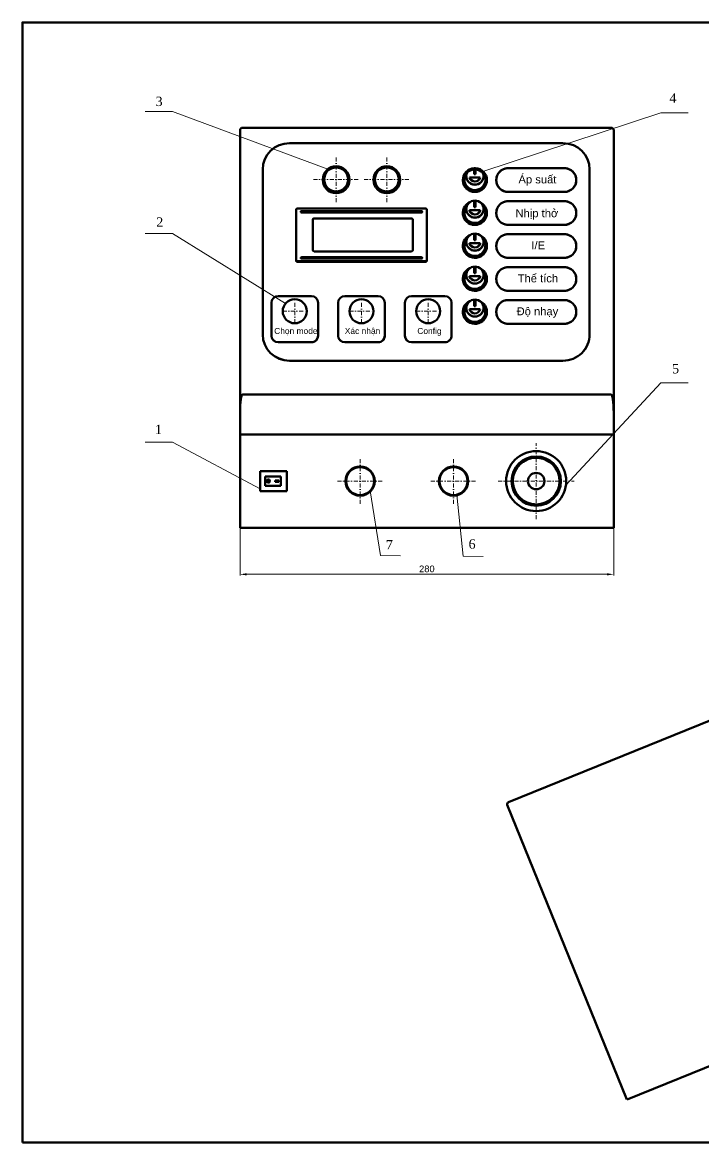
# Model space of a CAD drawing. Header units: inches. Extents: x -122986 to 27550, y -4965 to 6170.
# Drawn here: x 6539 to 7049, y 395 to 1235 of the extents above; entities that cross this region are included whole.
import ezdxf

# ---------------------------------------------------------------- set-up
doc = ezdxf.new("R2010")
doc.units = ezdxf.units.IN
doc.header["$LTSCALE"] = 2
doc.header["$MEASUREMENT"] = 0
doc.linetypes.add('DASHDOT', pattern=[1, 0.5, -0.25, 0, -0.25])
for name, color, linetype, lineweight in [('1 Kich Thước', 7, 'Continuous', 15), ('1 mãnh', 7, 'Continuous', 5), ('1 Đường Tâm', 50, 'DASHDOT', 9), ('1 Đậm', 7, 'Continuous', 50)]:
    doc.layers.add(name, color=color, linetype=linetype, lineweight=lineweight)
doc.styles.add('tinh', font='arial.ttf')
doc.styles.add('vn', font='VTIMEN.TTF', dxfattribs={"height": 4})
doc.dimstyles.new('Tịnh', dxfattribs={"dimtxt": 0.3, "dimasz": 1.5, "dimexe": 1, "dimexo": 0.0625, "dimgap": 0.4, "dimtad": 1, "dimtoh": 1, "dimzin": 0, "dimdsep": 46, "dimtxsty": 'tinh', "dimcen": 0.09, "dimclrd": 256, "dimclre": 256, "dimclrt": 4, "dimadec": 0, "dimazin": 0, "dimtfac": 1, "dimtofl": 0, "dimtmove": 0, "dimatfit": 3, "dimfxl": 1, "dimtfillclr": 4, "dimtolj": 1, "dimtzin": 0, "dimlwd": -1, "dimlwe": -1, "dimarcsym": 0})

# ---------------------------------------------------------------- blocks, each defined once
blk = doc.blocks.new('*D328')
at = {"layer": '1 Kich Thước', "ltscale": 15, "transparency": 16777216}
for p, q in [((6701.65, 856.37), (6701.65, 820.51)), ((6981.65, 856.37), (6981.65, 820.51)), ((6706.65, 821.51), (6976.65, 821.51))]:
    blk.add_line(p, q, dxfattribs=at)
for points in [[(6706.65, 822.34), (6706.65, 820.68), (6701.65, 821.51)], [(6976.65, 822.34), (6976.65, 820.68), (6981.65, 821.51)]]:
    blk.add_solid(points, dxfattribs=at)
at = {"layer": 'Defpoints', "color": 0, "ltscale": 15, "transparency": 16777216}
for p in [(6701.65, 856.43), (6981.65, 856.43), (6981.65, 821.51)]:
    blk.add_point(p, dxfattribs=at)
at = {"layer": '1 Kich Thước', "color": 4, "ltscale": 15, "transparency": 16777216, "insert": (6841.65, 825.56), "char_height": 5, "attachment_point": 5, "style": 'tinh'}
blk.add_mtext('\\A1;280', dxfattribs=at)

msp = doc.modelspace()

# ---------------------------------------------------------------- linework, layer by layer
at = {"layer": '1 mãnh', "lineweight": 13, "ltscale": 15}
for p, q in [((6651.011, 1168.663), (6630.502, 1168.663)), ((7037.511, 1167.663), (7017.002, 1167.663)), ((6651.011, 1077.163), (6630.502, 1077.163)), ((7037.511, 965.163), (7017.002, 965.163)), ((6651.011, 920.663), (6630.502, 920.663)), ((6822, 835.454), (6807.002, 835.663)), ((6883.934, 834.927), (6868.936, 835.136))]:
    msp.add_line(p, q, dxfattribs=at)
at = {"layer": '1 mãnh', "lineweight": 13}
for p, q in [((6651.011, 1168.663), (6767.417, 1125.327)), ((7017.002, 1167.663), (6882.807, 1123.285)), ((6651.011, 1077.163), (6735.768, 1024.576)), ((7017.002, 965.163), (6945.851, 888.266)), ((6651.011, 920.663), (6716.646, 885.686)), ((6807.002, 835.663), (6799.231, 884.168)), ((6868.936, 835.136), (6864.131, 881.227))]:
    msp.add_line(p, q, dxfattribs=at)
at = {"layer": '1 Đường Tâm', "lineweight": 9, "ltscale": 3}
for p, q in [((6773.646, 1100.591), (6773.646, 1134.591)), ((6811.646, 1100.591), (6811.646, 1134.591)), ((6756.646, 1117.591), (6790.646, 1117.591)), ((6794.646, 1117.591), (6828.646, 1117.591)), ((6742.646, 1009.771), (6742.646, 1027.771)), ((6792.646, 1009.771), (6792.646, 1027.771)), ((6842.646, 1009.771), (6842.646, 1027.771)), ((6733.646, 1018.771), (6751.646, 1018.771)), ((6783.646, 1018.771), (6801.646, 1018.771)), ((6833.646, 1018.771), (6851.646, 1018.771)), ((6923.575, 862.928), (6923.575, 919.928)), ((6791.646, 874.428), (6791.646, 908.428)), ((6861.646, 874.428), (6861.646, 908.428)), ((6774.646, 891.428), (6808.646, 891.428)), ((6844.646, 891.428), (6878.646, 891.428)), ((6895.075, 891.428), (6952.075, 891.428))]:
    msp.add_line(p, q, dxfattribs=at)
at = {"layer": '1 Đậm', "lineweight": 50}
for p, q in [((6701.646, 942.946), (6701.646, 1154.428)), ((6979.646, 1156.428), (6703.646, 1156.428)), ((6703.646, 1156.428), (6979.646, 1156.428)), ((6981.646, 1154.43), (6981.646, 942.946)), ((6981.646, 1154.428), (6981.646, 942.946)), ((6943.646, 1144.843), (6738.646, 1144.843)), ((6877.146, 1126.077), (6877.146, 1121.628)), ((6878.146, 1121.628), (6878.146, 1126.077)), ((6944.646, 1126.061), (6902.646, 1126.061)), ((6902.646, 1126.053), (6944.646, 1126.053)), ((6902.646, 1126.046), (6944.646, 1126.046)), ((6718.646, 1125.065), (6718.646, 1001.447)), ((6763.646, 1117.591), (6763.646, 1117.153)), ((6783.646, 1117.146), (6783.646, 1117.591)), ((6801.646, 1117.591), (6801.646, 1117.153)), ((6821.646, 1117.146), (6821.646, 1117.591)), ((6873.646, 1119.123), (6873.646, 1119.198)), ((6881.646, 1119.198), (6873.646, 1119.198)), ((6877.146, 1121.628), (6877.146, 1121.554)), ((6877.146, 1121.628), (6878.146, 1121.628)), ((6877.146, 1121.554), (6878.146, 1121.554)), ((6878.146, 1121.628), (6878.146, 1121.554)), ((6881.646, 1119.198), (6881.646, 1119.123)), ((6963.646, 1001.447), (6963.646, 1125.065)), ((6783.646, 1117.146), (6783.646, 1117.153)), ((6821.646, 1117.146), (6821.646, 1117.153)), ((6886.646, 1117.146), (6886.646, 1117.153)), ((6893.646, 1117.16), (6893.646, 1117.153)), ((6953.646, 1117.146), (6953.646, 1117.16)), ((6877.146, 1101.354), (6877.146, 1096.904)), ((6878.146, 1096.904), (6878.146, 1101.354)), ((6902.646, 1108.26), (6944.646, 1108.26)), ((6944.646, 1108.253), (6902.646, 1108.253)), ((6944.646, 1101.337), (6902.646, 1101.337)), ((6902.646, 1101.33), (6944.646, 1101.33)), ((6902.646, 1101.323), (6944.646, 1101.323)), ((6743.646, 1094.845), (6743.646, 1057.266)), ((6840.646, 1095.834), (6744.646, 1095.834)), ((6747.646, 1093.856), (6837.646, 1093.856)), ((6837.646, 1093.782), (6747.646, 1093.782)), ((6837.646, 1092.833), (6747.646, 1092.833)), ((6841.646, 1057.266), (6841.646, 1094.845)), ((6873.646, 1094.4), (6873.646, 1094.474)), ((6881.646, 1094.474), (6873.646, 1094.474)), ((6877.146, 1096.904), (6877.146, 1096.83)), ((6877.146, 1096.904), (6878.146, 1096.904)), ((6877.146, 1096.83), (6878.146, 1096.83)), ((6878.146, 1096.904), (6878.146, 1096.83)), ((6881.646, 1094.474), (6881.646, 1094.4)), ((6886.646, 1092.422), (6886.646, 1092.43)), ((6893.646, 1092.437), (6893.646, 1092.43)), ((6953.646, 1092.422), (6953.646, 1092.437)), ((6756.146, 1087.428), (6756.146, 1087.285)), ((6756.146, 1064.683), (6756.146, 1087.428)), ((6757.146, 1088.417), (6830.146, 1088.417)), ((6830.146, 1088.269), (6757.146, 1088.269)), ((6831.146, 1087.285), (6831.146, 1087.428)), ((6831.146, 1087.428), (6831.146, 1064.683)), ((6877.146, 1076.63), (6877.146, 1072.181)), ((6878.146, 1072.181), (6878.146, 1076.63)), ((6902.646, 1083.537), (6944.646, 1083.537)), ((6944.646, 1083.529), (6902.646, 1083.529)), ((6944.646, 1076.614), (6902.646, 1076.614)), ((6902.646, 1076.607), (6944.646, 1076.607)), ((6902.646, 1076.599), (6944.646, 1076.599)), ((6881.646, 1069.751), (6873.646, 1069.751)), ((6873.646, 1069.677), (6873.646, 1069.751)), ((6877.146, 1072.181), (6877.146, 1072.107)), ((6877.146, 1072.181), (6878.146, 1072.181)), ((6877.146, 1072.107), (6878.146, 1072.107)), ((6878.146, 1072.181), (6878.146, 1072.107)), ((6881.646, 1069.751), (6881.646, 1069.677)), ((6886.646, 1067.699), (6886.646, 1067.706)), ((6893.646, 1067.714), (6893.646, 1067.699)), ((6953.646, 1067.699), (6953.646, 1067.714)), ((6747.646, 1059.243), (6837.646, 1059.243)), ((6837.646, 1059.169), (6747.646, 1059.169)), ((6830.146, 1063.694), (6757.146, 1063.694)), ((6902.646, 1058.813), (6944.646, 1058.813)), ((6944.646, 1058.806), (6902.646, 1058.806)), ((6743.646, 1057.266), (6743.646, 1056.82)), ((6743.646, 1056.82), (6743.646, 1057.26)), ((6744.646, 1056.277), (6840.646, 1056.277)), ((6840.646, 1055.839), (6744.646, 1055.839)), ((6837.646, 1058.22), (6747.646, 1058.22)), ((6841.646, 1057.266), (6841.646, 1056.82)), ((6841.646, 1057.26), (6841.646, 1056.82)), ((6877.146, 1051.907), (6877.146, 1047.458)), ((6878.146, 1047.458), (6878.146, 1051.907)), ((6944.646, 1051.891), (6902.646, 1051.891)), ((6902.646, 1051.883), (6944.646, 1051.883)), ((6902.646, 1051.876), (6944.646, 1051.876)), ((6868.646, 1042.983), (6868.646, 1042.975)), ((6881.646, 1045.027), (6873.646, 1045.027)), ((6873.646, 1044.953), (6873.646, 1045.027)), ((6877.146, 1047.458), (6877.146, 1047.383)), ((6877.146, 1047.458), (6878.146, 1047.458)), ((6877.146, 1047.383), (6878.146, 1047.383)), ((6878.146, 1047.458), (6878.146, 1047.383)), ((6881.646, 1045.027), (6881.646, 1044.953)), ((6886.646, 1042.975), (6886.646, 1042.983)), ((6893.646, 1042.99), (6893.646, 1042.975)), ((6953.646, 1042.975), (6953.646, 1042.99)), ((6902.646, 1034.09), (6944.646, 1034.09)), ((6944.646, 1034.082), (6902.646, 1034.082)), ((6725.146, 1025.204), (6725.146, 1000.481)), ((6755.146, 1030.149), (6730.146, 1030.149)), ((6760.146, 1000.481), (6760.146, 1025.204)), ((6775.146, 1025.204), (6775.146, 1000.481)), ((6805.146, 1030.149), (6780.146, 1030.149)), ((6810.146, 1000.481), (6810.146, 1025.204)), ((6825.146, 1025.204), (6825.146, 1000.481)), ((6855.146, 1030.149), (6830.146, 1030.149)), ((6860.146, 1000.481), (6860.146, 1025.204)), ((6877.146, 1027.183), (6877.146, 1022.734)), ((6878.146, 1022.734), (6878.146, 1027.183)), ((6944.646, 1027.167), (6902.646, 1027.167)), ((6902.646, 1027.16), (6944.646, 1027.16)), ((6902.646, 1027.152), (6944.646, 1027.152)), ((6868.646, 1018.259), (6868.646, 1018.252)), ((6873.646, 1020.23), (6873.646, 1020.304)), ((6881.646, 1020.304), (6873.646, 1020.304)), ((6877.146, 1022.734), (6877.146, 1022.66)), ((6877.146, 1022.734), (6878.146, 1022.734)), ((6877.146, 1022.66), (6878.146, 1022.66)), ((6878.146, 1022.734), (6878.146, 1022.66)), ((6881.646, 1020.304), (6881.646, 1020.23)), ((6886.646, 1018.252), (6886.646, 1018.259)), ((6893.646, 1018.267), (6893.646, 1018.252)), ((6953.646, 1018.252), (6953.646, 1018.267)), ((6902.646, 1009.366), (6944.646, 1009.366)), ((6944.646, 1009.359), (6902.646, 1009.359)), ((6718.646, 1001.44), (6718.646, 1001.447)), ((6718.646, 1001.447), (6718.646, 1001.44)), ((6725.146, 1000.481), (6725.146, 1000.466)), ((6725.146, 1000.469), (6725.146, 1000.478)), ((6760.146, 1000.481), (6760.146, 1000.466)), ((6760.146, 1000.478), (6760.146, 1000.469)), ((6760.146, 1000.463), (6760.146, 1000.454)), ((6775.146, 1000.481), (6775.146, 1000.466)), ((6810.146, 1000.481), (6810.146, 1000.466)), ((6810.146, 1000.478), (6810.146, 1000.469)), ((6810.146, 1000.463), (6810.146, 1000.454)), ((6825.146, 1000.481), (6825.146, 1000.466)), ((6825.146, 1000.469), (6825.146, 1000.478)), ((6825.146, 1000.454), (6825.146, 1000.463)), ((6860.146, 1000.481), (6860.146, 1000.466)), ((6860.146, 1000.478), (6860.146, 1000.469)), ((6860.146, 1000.463), (6860.146, 1000.454)), ((6963.646, 1001.447), (6963.646, 1001.44)), ((6963.646, 1001.447), (6963.646, 1001.44)), ((6730.146, 995.536), (6755.146, 995.536)), ((6730.146, 995.521), (6755.146, 995.521)), ((6730.146, 995.521), (6755.146, 995.521)), ((6755.146, 995.514), (6730.146, 995.514)), ((6780.146, 995.536), (6805.146, 995.536)), ((6780.146, 995.521), (6805.146, 995.521)), ((6780.146, 995.521), (6805.146, 995.521)), ((6805.146, 995.514), (6780.146, 995.514)), ((6830.146, 995.536), (6855.146, 995.536)), ((6830.146, 995.521), (6855.146, 995.521)), ((6830.146, 995.521), (6855.146, 995.521)), ((6855.146, 995.514), (6830.146, 995.514)), ((6738.646, 981.669), (6943.646, 981.669)), ((6738.646, 981.661), (6943.646, 981.661)), ((6703.646, 956.428), (6979.646, 956.428)), ((6701.646, 928.428), (6701.646, 942.946)), ((6981.646, 928.428), (6981.646, 942.946)), ((6701.646, 926.428), (6701.646, 928.428)), ((6701.646, 926.428), (6701.646, 856.428)), ((6981.646, 926.428), (6701.646, 926.428)), ((6701.646, 856.428), (6701.646, 926.428)), ((6981.646, 926.428), (6701.646, 926.428)), ((6981.646, 926.428), (6981.646, 928.428)), ((6981.646, 926.428), (6981.646, 856.428)), ((6981.646, 926.428), (6981.646, 856.428)), ((6716.646, 898.928), (6716.646, 883.928)), ((6736.646, 898.928), (6716.646, 898.928)), ((6736.646, 883.928), (6736.646, 898.928)), ((6732.248, 894.928), (6720.429, 894.928)), ((6720.429, 894.928), (6720.429, 887.928)), ((6722.793, 892.678), (6722.776, 892.678)), ((6730.813, 891.928), (6727.977, 891.928)), ((6727.977, 891.928), (6727.977, 890.928)), ((6727.977, 890.928), (6730.813, 890.928)), ((6730.813, 891.928), (6730.829, 891.928)), ((6730.813, 890.928), (6730.813, 891.928)), ((6730.813, 890.928), (6730.829, 890.928)), ((6730.829, 890.928), (6730.829, 891.928)), ((6732.248, 894.928), (6732.248, 887.928)), ((6716.646, 883.928), (6736.646, 883.928)), ((6732.248, 887.928), (6720.429, 887.928)), ((6722.776, 890.178), (6722.793, 890.178)), ((6981.646, 856.428), (6701.646, 856.428)), ((6981.646, 856.428), (6701.646, 856.428)), ((6902.827, 650.696), (7064.898, 716.342)), ((6902.832, 650.698), (7064.903, 716.344)), ((6901.949, 648.614), (6991.449, 427.652)), ((6991.782, 427.786), (7160.744, 496.224))]:
    msp.add_line(p, q, dxfattribs=at)
msp.add_lwpolyline([(6538.593, 395.376), (6538.593, 1235.376), (7726.593, 1235.376), (7726.593, 395.376), (6538.593, 395.376)], close=True, dxfattribs=at)
for points in [[(6921.346, 908.786), (6921.346, 908.795), (6921.346, 908.804), (6921.346, 908.813), (6921.346, 908.822), (6921.346, 908.83), (6921.346, 908.839), (6921.346, 908.847), (6921.346, 908.855), (6921.346, 908.863), (6921.346, 908.871), (6921.346, 908.879), (6921.346, 908.886), (6921.346, 908.894), (6921.346, 908.901), (6921.346, 908.908), (6921.346, 908.915), (6921.346, 908.922), (6921.346, 908.929), (6921.346, 908.935), (6921.346, 908.941), (6921.346, 908.948), (6921.346, 908.954), (6921.346, 908.959), (6921.346, 908.965), (6921.346, 908.97), (6921.346, 908.975), (6921.346, 908.98), (6921.346, 908.985), (6921.346, 908.99), (6921.346, 908.994), (6921.346, 908.998), (6921.346, 909.002), (6921.346, 909.006), (6921.346, 909.01), (6921.346, 909.013), (6921.346, 909.016), (6921.346, 909.019), (6921.346, 909.022), (6921.346, 909.025), (6921.346, 909.027), (6921.346, 909.029), (6921.346, 909.031), (6921.346, 909.032), (6921.346, 909.034), (6921.346, 909.035), (6921.346, 909.036), (6921.346, 909.037), (6921.346, 909.038), (6921.346, 909.038), (6921.346, 909.038)], [(6931.316, 907.402), (6931.316, 907.401), (6931.316, 907.401), (6931.316, 907.401), (6931.315, 907.4), (6931.315, 907.399), (6931.315, 907.398), (6931.314, 907.396), (6931.314, 907.395), (6931.313, 907.393), (6931.313, 907.391), (6931.312, 907.389), (6931.311, 907.386), (6931.31, 907.384), (6931.309, 907.381), (6931.309, 907.378), (6931.308, 907.375), (6931.306, 907.371), (6931.305, 907.367), (6931.304, 907.364), (6931.303, 907.36), (6931.301, 907.355), (6931.3, 907.351), (6931.299, 907.346), (6931.297, 907.342), (6931.296, 907.337), (6931.294, 907.332), (6931.292, 907.326), (6931.291, 907.321), (6931.289, 907.315), (6931.287, 907.309), (6931.285, 907.303), (6931.283, 907.297), (6931.281, 907.291), (6931.279, 907.284), (6931.277, 907.277), (6931.275, 907.271), (6931.272, 907.264), (6931.27, 907.257), (6931.268, 907.249), (6931.266, 907.242), (6931.263, 907.234), (6931.261, 907.227), (6931.258, 907.219), (6931.256, 907.211), (6931.253, 907.203), (6931.251, 907.195), (6931.248, 907.186), (6931.245, 907.178), (6931.243, 907.169), (6931.24, 907.161)], [(6913.612, 906.119), (6913.612, 906.119), (6913.613, 906.119), (6913.613, 906.118), (6913.614, 906.118), (6913.614, 906.117), (6913.615, 906.116), (6913.616, 906.115), (6913.617, 906.114), (6913.618, 906.112), (6913.62, 906.111), (6913.621, 906.109), (6913.623, 906.107), (6913.625, 906.105), (6913.627, 906.103), (6913.629, 906.101), (6913.631, 906.098), (6913.634, 906.096), (6913.637, 906.093), (6913.639, 906.09), (6913.642, 906.087), (6913.645, 906.083), (6913.648, 906.08), (6913.651, 906.076), (6913.655, 906.073), (6913.658, 906.069), (6913.662, 906.065), (6913.666, 906.061), (6913.67, 906.057), (6913.674, 906.052), (6913.678, 906.048), (6913.682, 906.043), (6913.686, 906.038), (6913.691, 906.033), (6913.696, 906.028), (6913.7, 906.023), (6913.705, 906.018), (6913.71, 906.012), (6913.715, 906.007), (6913.72, 906.001), (6913.725, 905.996), (6913.731, 905.99), (6913.736, 905.984), (6913.742, 905.978), (6913.747, 905.972), (6913.753, 905.965), (6913.759, 905.959), (6913.765, 905.953), (6913.771, 905.946), (6913.777, 905.939), (6913.783, 905.933)], [(6937.492, 902.038), (6937.5, 902.042), (6937.508, 902.047), (6937.516, 902.051), (6937.523, 902.055), (6937.531, 902.06), (6937.538, 902.064), (6937.545, 902.068), (6937.552, 902.072), (6937.559, 902.076), (6937.566, 902.08), (6937.573, 902.084), (6937.579, 902.088), (6937.586, 902.091), (6937.592, 902.095), (6937.598, 902.099), (6937.604, 902.102), (6937.61, 902.106), (6937.616, 902.109), (6937.622, 902.112), (6937.627, 902.115), (6937.632, 902.118), (6937.638, 902.121), (6937.642, 902.124), (6937.647, 902.127), (6937.652, 902.13), (6937.656, 902.132), (6937.661, 902.135), (6937.665, 902.137), (6937.669, 902.139), (6937.673, 902.142), (6937.676, 902.144), (6937.68, 902.146), (6937.683, 902.148), (6937.686, 902.149), (6937.689, 902.151), (6937.692, 902.153), (6937.695, 902.154), (6937.697, 902.156), (6937.699, 902.157), (6937.701, 902.158), (6937.703, 902.159), (6937.704, 902.16), (6937.706, 902.161), (6937.707, 902.162), (6937.708, 902.162), (6937.709, 902.163), (6937.71, 902.163), (6937.71, 902.163), (6937.711, 902.163), (6937.711, 902.164)], [(6907.428, 898.177), (6907.421, 898.182), (6907.413, 898.186), (6907.405, 898.19), (6907.398, 898.195), (6907.39, 898.199), (6907.383, 898.203), (6907.376, 898.207), (6907.369, 898.211), (6907.362, 898.215), (6907.355, 898.219), (6907.348, 898.223), (6907.342, 898.227), (6907.335, 898.231), (6907.329, 898.234), (6907.323, 898.238), (6907.316, 898.242), (6907.311, 898.245), (6907.305, 898.248), (6907.299, 898.252), (6907.294, 898.255), (6907.288, 898.258), (6907.283, 898.261), (6907.278, 898.264), (6907.274, 898.266), (6907.269, 898.269), (6907.264, 898.272), (6907.26, 898.274), (6907.256, 898.277), (6907.252, 898.279), (6907.248, 898.281), (6907.244, 898.283), (6907.241, 898.285), (6907.238, 898.287), (6907.235, 898.289), (6907.232, 898.291), (6907.229, 898.292), (6907.226, 898.294), (6907.224, 898.295), (6907.222, 898.296), (6907.22, 898.297), (6907.218, 898.298), (6907.216, 898.299), (6907.215, 898.3), (6907.214, 898.301), (6907.213, 898.302), (6907.212, 898.302), (6907.211, 898.302), (6907.211, 898.303), (6907.21, 898.303), (6907.21, 898.303)], [(6941.278, 892.711), (6941.278, 892.711), (6941.278, 892.711), (6941.277, 892.711), (6941.277, 892.711), (6941.276, 892.71), (6941.275, 892.71), (6941.273, 892.71), (6941.272, 892.709), (6941.27, 892.709), (6941.268, 892.709), (6941.265, 892.708), (6941.263, 892.708), (6941.26, 892.707), (6941.257, 892.706), (6941.254, 892.706), (6941.251, 892.705), (6941.247, 892.704), (6941.244, 892.703), (6941.24, 892.702), (6941.236, 892.701), (6941.231, 892.701), (6941.227, 892.7), (6941.222, 892.699), (6941.217, 892.697), (6941.212, 892.696), (6941.207, 892.695), (6941.201, 892.694), (6941.196, 892.693), (6941.19, 892.691), (6941.184, 892.69), (6941.178, 892.689), (6941.171, 892.687), (6941.165, 892.686), (6941.158, 892.684), (6941.151, 892.683), (6941.144, 892.681), (6941.137, 892.68), (6941.13, 892.678), (6941.123, 892.676), (6941.115, 892.675), (6941.107, 892.673), (6941.099, 892.671), (6941.092, 892.67), (6941.083, 892.668), (6941.075, 892.666), (6941.067, 892.664), (6941.058, 892.662), (6941.049, 892.66), (6941.041, 892.658), (6941.032, 892.656)], [(6905.871, 890.146), (6905.871, 890.146), (6905.872, 890.146), (6905.872, 890.146), (6905.873, 890.146), (6905.874, 890.147), (6905.875, 890.147), (6905.877, 890.147), (6905.878, 890.148), (6905.88, 890.148), (6905.882, 890.148), (6905.884, 890.149), (6905.887, 890.149), (6905.889, 890.15), (6905.892, 890.151), (6905.896, 890.151), (6905.899, 890.152), (6905.902, 890.153), (6905.906, 890.154), (6905.91, 890.155), (6905.914, 890.156), (6905.918, 890.156), (6905.923, 890.157), (6905.928, 890.158), (6905.933, 890.16), (6905.938, 890.161), (6905.943, 890.162), (6905.948, 890.163), (6905.954, 890.164), (6905.96, 890.166), (6905.966, 890.167), (6905.972, 890.168), (6905.978, 890.17), (6905.985, 890.171), (6905.992, 890.173), (6905.998, 890.174), (6906.005, 890.176), (6906.012, 890.177), (6906.02, 890.179), (6906.027, 890.18), (6906.035, 890.182), (6906.042, 890.184), (6906.05, 890.186), (6906.058, 890.187), (6906.066, 890.189), (6906.075, 890.191), (6906.083, 890.193), (6906.092, 890.195), (6906.1, 890.197), (6906.109, 890.199), (6906.118, 890.201)], [(6939.721, 884.68), (6939.729, 884.675), (6939.737, 884.671), (6939.745, 884.667), (6939.752, 884.662), (6939.76, 884.658), (6939.767, 884.654), (6939.774, 884.65), (6939.781, 884.646), (6939.788, 884.642), (6939.795, 884.638), (6939.802, 884.634), (6939.808, 884.63), (6939.815, 884.626), (6939.821, 884.623), (6939.827, 884.619), (6939.833, 884.615), (6939.839, 884.612), (6939.845, 884.609), (6939.851, 884.605), (6939.856, 884.602), (6939.861, 884.599), (6939.866, 884.596), (6939.871, 884.593), (6939.876, 884.591), (6939.881, 884.588), (6939.885, 884.585), (6939.89, 884.583), (6939.894, 884.58), (6939.898, 884.578), (6939.902, 884.576), (6939.905, 884.574), (6939.909, 884.572), (6939.912, 884.57), (6939.915, 884.568), (6939.918, 884.566), (6939.921, 884.565), (6939.923, 884.563), (6939.926, 884.562), (6939.928, 884.561), (6939.93, 884.56), (6939.932, 884.559), (6939.933, 884.558), (6939.935, 884.557), (6939.936, 884.556), (6939.937, 884.555), (6939.938, 884.555), (6939.939, 884.555), (6939.939, 884.554), (6939.939, 884.554), (6939.94, 884.554)], [(6909.657, 880.819), (6909.649, 880.815), (6909.642, 880.81), (6909.634, 880.806), (6909.626, 880.802), (6909.619, 880.797), (6909.612, 880.793), (6909.605, 880.789), (6909.598, 880.785), (6909.591, 880.781), (6909.584, 880.777), (6909.577, 880.773), (6909.57, 880.769), (6909.564, 880.766), (6909.558, 880.762), (6909.551, 880.758), (6909.545, 880.755), (6909.539, 880.751), (6909.534, 880.748), (6909.528, 880.745), (6909.523, 880.742), (6909.517, 880.739), (6909.512, 880.736), (6909.507, 880.733), (6909.502, 880.73), (6909.498, 880.727), (6909.493, 880.725), (6909.489, 880.722), (6909.485, 880.72), (6909.481, 880.718), (6909.477, 880.715), (6909.473, 880.713), (6909.47, 880.711), (6909.467, 880.709), (6909.463, 880.708), (6909.461, 880.706), (6909.458, 880.704), (6909.455, 880.703), (6909.453, 880.701), (6909.451, 880.7), (6909.449, 880.699), (6909.447, 880.698), (6909.445, 880.697), (6909.444, 880.696), (6909.443, 880.695), (6909.441, 880.695), (6909.441, 880.694), (6909.44, 880.694), (6909.439, 880.694), (6909.439, 880.694), (6909.439, 880.693)], [(6915.834, 875.455), (6915.834, 875.456), (6915.834, 875.456), (6915.834, 875.456), (6915.834, 875.457), (6915.835, 875.458), (6915.835, 875.459), (6915.835, 875.461), (6915.836, 875.462), (6915.836, 875.464), (6915.837, 875.466), (6915.838, 875.468), (6915.839, 875.471), (6915.839, 875.473), (6915.84, 875.476), (6915.841, 875.479), (6915.842, 875.482), (6915.843, 875.486), (6915.844, 875.49), (6915.846, 875.493), (6915.847, 875.497), (6915.848, 875.502), (6915.85, 875.506), (6915.851, 875.511), (6915.853, 875.515), (6915.854, 875.52), (6915.856, 875.525), (6915.857, 875.531), (6915.859, 875.536), (6915.861, 875.542), (6915.863, 875.548), (6915.865, 875.554), (6915.867, 875.56), (6915.869, 875.566), (6915.871, 875.573), (6915.873, 875.58), (6915.875, 875.586), (6915.877, 875.593), (6915.88, 875.6), (6915.882, 875.608), (6915.884, 875.615), (6915.887, 875.623), (6915.889, 875.63), (6915.891, 875.638), (6915.894, 875.646), (6915.896, 875.654), (6915.899, 875.662), (6915.902, 875.671), (6915.904, 875.679), (6915.907, 875.688), (6915.91, 875.696)], [(6925.804, 874.071), (6925.804, 874.062), (6925.804, 874.053), (6925.804, 874.044), (6925.804, 874.035), (6925.804, 874.027), (6925.804, 874.018), (6925.804, 874.01), (6925.804, 874.002), (6925.804, 873.994), (6925.804, 873.986), (6925.804, 873.978), (6925.804, 873.971), (6925.804, 873.963), (6925.804, 873.956), (6925.804, 873.949), (6925.804, 873.942), (6925.804, 873.935), (6925.804, 873.928), (6925.804, 873.922), (6925.804, 873.915), (6925.804, 873.909), (6925.804, 873.903), (6925.804, 873.898), (6925.804, 873.892), (6925.804, 873.887), (6925.804, 873.882), (6925.804, 873.877), (6925.804, 873.872), (6925.804, 873.867), (6925.804, 873.863), (6925.804, 873.859), (6925.804, 873.855), (6925.804, 873.851), (6925.804, 873.847), (6925.804, 873.844), (6925.804, 873.841), (6925.804, 873.838), (6925.804, 873.835), (6925.804, 873.832), (6925.804, 873.83), (6925.804, 873.828), (6925.804, 873.826), (6925.804, 873.824), (6925.804, 873.823), (6925.804, 873.822), (6925.804, 873.821), (6925.804, 873.82), (6925.804, 873.819), (6925.804, 873.819), (6925.804, 873.819)], [(6933.537, 876.738), (6933.537, 876.738), (6933.537, 876.738), (6933.537, 876.739), (6933.536, 876.739), (6933.535, 876.74), (6933.535, 876.741), (6933.534, 876.742), (6933.533, 876.743), (6933.531, 876.745), (6933.53, 876.746), (6933.528, 876.748), (6933.527, 876.75), (6933.525, 876.752), (6933.523, 876.754), (6933.521, 876.756), (6933.518, 876.759), (6933.516, 876.761), (6933.513, 876.764), (6933.511, 876.767), (6933.508, 876.77), (6933.505, 876.774), (6933.502, 876.777), (6933.498, 876.781), (6933.495, 876.784), (6933.491, 876.788), (6933.488, 876.792), (6933.484, 876.796), (6933.48, 876.8), (6933.476, 876.805), (6933.472, 876.809), (6933.468, 876.814), (6933.463, 876.819), (6933.459, 876.824), (6933.454, 876.829), (6933.449, 876.834), (6933.445, 876.839), (6933.44, 876.845), (6933.435, 876.85), (6933.43, 876.856), (6933.424, 876.861), (6933.419, 876.867), (6933.414, 876.873), (6933.408, 876.879), (6933.402, 876.885), (6933.397, 876.892), (6933.391, 876.898), (6933.385, 876.904), (6933.379, 876.911), (6933.373, 876.918), (6933.367, 876.924)]]:
    msp.add_lwpolyline(points, dxfattribs=at)
at = {"layer": '1 Đậm', "lineweight": 50, "ltscale": 15}
for centre in [(6773.646, 1117.591), (6811.646, 1117.591), (6742.646, 1018.771), (6792.646, 1018.771), (6842.646, 1018.771)]:
    msp.add_circle(centre, 9, dxfattribs=at)
at = {"layer": '1 Đậm', "lineweight": 50}
for centre, radius in [((6923.575, 891.428), 22.5), ((6923.575, 891.428), 22.5), ((6923.575, 891.428), 18.5), ((6923.575, 891.428), 17.5), ((6923.575, 891.428), 17.5), ((6791.646, 891.428), 11), ((6791.646, 891.428), 10.5), ((6861.646, 891.428), 11), ((6861.646, 891.428), 10.5), ((6923.575, 891.428), 6.157)]:
    msp.add_circle(centre, radius, dxfattribs=at)
for centre, radius, start, end in [((6703.646, 1154.428), 2, 90, 180), ((6979.646, 1154.428), 2, 0, 90), ((6923.575, 891.428), 17.75, 64.143366, 97.213789), ((6923.575, 891.428), 17.5, 64.023522, 97.317403), ((6923.575, 891.428), 17.75, 124.143366, 157.213789), ((6923.575, 891.428), 17.5, 124.023522, 157.317403), ((6923.575, 891.428), 17.5, 4.023522, 37.317403), ((6923.575, 891.428), 17.75, 4.143366, 37.213789), ((6923.575, 891.428), 17.75, 184.143366, 217.213789), ((6923.575, 891.428), 17.5, 184.023522, 217.317403), ((6923.575, 891.428), 17.5, 304.023522, 337.317403), ((6923.575, 891.428), 17.75, 304.143366, 337.213789), ((6923.575, 891.428), 17.75, 244.143366, 277.213789), ((6923.575, 891.428), 17.5, 244.023522, 277.317403), ((6903.432, 649.215), 1.6, 112.050226, 202.050226)]:
    msp.add_arc(centre, radius, start, end, dxfattribs=at)
for centre, major_axis, ratio, start_param, end_param in [((6738.646, 1125.065), (-20, 0), 0.9889364, 4.712389, 6.2831853), ((6943.646, 1125.065), (-20, 0), 0.9889364, 3.1415927, 4.712389), ((6877.646, 1117.153), (9, 0), 0.9889364, 1.6264614, 6.2831853), ((6877.646, 1117.146), (-9, 0), 0.9889364, 4.768054, 6.2831853), ((6877.646, 1117.146), (9, 0), 0.9889364, 1.6264614, 3.1415927), ((6877.646, 1120.187), (-5.977, 0), 0.9889364, 4.6286422, 4.7961358), ((6877.646, 1117.153), (9, 0), 0.9889364, 0, 1.5152293), ((6877.646, 1117.146), (-9, 0), 0.9889364, 3.1415927, 4.6568221), ((6877.646, 1117.146), (9, 0), 0.9889364, 0, 1.5152293), ((6902.646, 1117.16), (-9, 0), 0.9889364, 4.712389, 7.8539816), ((6902.646, 1117.153), (9, 0), 0.9889364, 1.5707963, 4.712389), ((6902.646, 1117.146), (9, 0), 0.9889364, 1.5707963, 3.1415927), ((6944.646, 1117.16), (-9, 0), 0.9889364, 1.5707963, 4.712389), ((6944.646, 1117.153), (9, 0), 0.9889364, 4.712389, 7.8539816), ((6944.646, 1117.146), (9, 0), 0.9889364, 0, 1.5707963), ((6877.646, 1117.442), (-7.845, 0), 0.9889364, 4.7762026, 6.2831853), ((6877.646, 1117.442), (-7.845, 0), 0.9889364, 0, 4.6485754), ((6877.646, 1120.112), (-6.452, 0), 0.9889364, 5.9314312, 9.7763573), ((6877.646, 1120.042), (6.477, 0), 0.9889364, 2.7846292, 4.712389), ((6877.646, 1120.187), (-4.123, 0), 0.9889364, 0.2449787, 2.896614), ((6877.646, 1120.112), (-4.123, 0), 0.9889364, 0.2449787, 2.896614), ((6877.646, 1120.042), (6.477, 0), 0.9889364, 4.712389, 6.2831853), ((6877.646, 1120.042), (6.477, 0), 0.9889364, 0, 0.3569636), ((6773.646, 1117.153), (10, 0), 0.9889364, 3.1415927, 6.2831853), ((6773.646, 1117.146), (-10, 0), 0.9889364, 0, 3.1415926), ((6811.646, 1117.153), (10, 0), 0.9889364, 3.1415927, 6.2831853), ((6811.646, 1117.146), (-10, 0), 0.9889364, 0, 3.1415926), ((6877.646, 1117.146), (-9, 0), 0.9889364, 0, 3.1415926), ((6902.646, 1117.146), (-9, 0), 0.9889364, 0, 1.5707963), ((6944.646, 1117.146), (-9, 0), 0.9889364, 1.5707963, 3.1415927), ((6877.646, 1092.43), (9, 0), 0.9889364, 2.010423, 6.2831853), ((6877.646, 1092.422), (-9, 0), 0.9889364, 5.1554518, 6.2831853), ((6877.646, 1092.422), (9, 0), 0.9889364, 2.013859, 3.1415925), ((6877.646, 1095.463), (-5.977, 0), 0.9889364, 4.6286422, 4.7961358), ((6877.646, 1092.43), (9, 0), 0.9889364, 0, 1.131268), ((6877.646, 1092.422), (-9, 0), 0.9889364, 3.1415927, 4.2694245), ((6877.646, 1092.422), (9, 0), 0.9889364, 0, 1.1278317), ((6902.646, 1092.437), (-9, 0), 0.9889364, 4.712389, 7.8539816), ((6902.646, 1092.43), (9, 0), 0.9889364, 1.5707963, 4.712389), ((6902.646, 1092.422), (9, 0), 0.9889364, 1.5707963, 3.1415927), ((6944.646, 1092.437), (-9, 0), 0.9889364, 1.5707963, 4.712389), ((6944.646, 1092.43), (9, 0), 0.9889364, 4.712389, 7.8539816), ((6944.646, 1092.422), (9, 0), 0.9889364, 0, 1.5707963), ((6744.646, 1094.845), (-1, 0), 0.9889364, 4.712389, 6.2831853), ((6747.646, 1093.362), (0.5, 0), 0.9889364, 1.5707963, 3.1789708), ((6747.646, 1093.325), (-0.5, 0), 0.9889364, 4.712389, 7.8539816), ((6747.646, 1093.288), (-0.5, 0), 0.9889364, 4.712389, 6.2456836), ((6837.646, 1093.362), (0.5, 0), 0.9889364, 6.2456631, 7.8539816), ((6837.646, 1093.325), (-0.5, 0), 0.9889364, 1.5707963, 4.712389), ((6837.646, 1093.288), (-0.5, 0), 0.9889364, 3.1790944, 4.712389), ((6840.646, 1094.845), (-1, 0), 0.9889364, 3.1415927, 4.712389), ((6877.646, 1092.422), (-9, 0), 0.9889364, 0, 3.1415926), ((6877.646, 1092.719), (-7.845, 0), 0.9889364, 5.5851626, 6.2831853), ((6877.646, 1092.719), (-7.845, 0), 0.9889364, 0, 3.8396152), ((6877.646, 1095.389), (-6.452, 0), 0.9889364, 5.931606, 9.776367), ((6877.646, 1095.463), (-4.123, 0), 0.9889364, 0.2449787, 2.896614), ((6877.646, 1095.389), (-4.123, 0), 0.9889364, 0.2449787, 2.896614), ((6944.646, 1092.422), (-9, 0), 0.9889364, 1.5707963, 3.1415927), ((6757.146, 1087.428), (1, 0), 0.9889364, 1.5707963, 3.1415927), ((6757.146, 1087.28), (-1, 0), 0.9889364, 4.712389, 6.2831853), ((6830.146, 1087.428), (1, 0), 0.9889364, 0, 1.5707963), ((6830.146, 1087.28), (-1, 0), 0.9889364, 3.1415927, 4.712389), ((6877.646, 1067.706), (9, 0), 0.9889364, 2.010423, 6.2831853), ((6877.646, 1067.699), (9, 0), 0.9889364, 2.013859, 3.1415925), ((6877.646, 1067.699), (-9, 0), 0.9889364, 5.1554518, 6.2831853), ((6877.646, 1070.74), (-5.977, 0), 0.9889364, 4.6286422, 4.7961358), ((6877.646, 1067.706), (9, 0), 0.9889364, 0, 1.131268), ((6877.646, 1067.699), (9, 0), 0.9889364, 0, 1.1278317), ((6877.646, 1067.699), (-9, 0), 0.9889364, 3.1415927, 4.2694245), ((6902.646, 1067.714), (-9, 0), 0.9889364, 4.712389, 7.8539816), ((6902.646, 1067.706), (9, 0), 0.9889364, 1.5707963, 4.712389), ((6902.646, 1067.699), (9, 0), 0.9889364, 1.5707963, 3.1415927), ((6944.646, 1067.714), (-9, 0), 0.9889364, 1.5707963, 4.712389), ((6944.646, 1067.706), (9, 0), 0.9889364, 4.712389, 7.8539816), ((6944.646, 1067.699), (9, 0), 0.9889364, 0, 1.5707963), ((6877.646, 1067.699), (-9, 0), 0.9889364, 0, 3.1415926), ((6877.646, 1067.995), (-7.845, 0), 0.9889364, 5.5851626, 6.2831853), ((6877.646, 1067.995), (-7.845, 0), 0.9889364, 0, 3.8396152), ((6877.646, 1070.666), (-6.452, 0), 0.9889364, 5.931606, 9.776367), ((6877.646, 1070.74), (-4.123, 0), 0.9889364, 0.2449787, 2.896614), ((6877.646, 1070.666), (-4.123, 0), 0.9889364, 0.2449787, 2.896614), ((6944.646, 1067.699), (-9, 0), 0.9889364, 1.5707963, 3.1415927), ((6747.646, 1058.749), (0.5, 0), 0.9889364, 1.5707963, 3.1787698), ((6747.646, 1058.712), (-0.5, 0), 0.9889364, 4.712389, 7.8539816), ((6747.646, 1058.675), (-0.5, 0), 0.9889364, 4.712389, 6.2456836), ((6757.146, 1064.683), (1, 0), 0.9889364, 3.1415927, 4.712389), ((6830.146, 1064.683), (1, 0), 0.9889364, 4.712389, 6.2831853), ((6837.646, 1058.749), (0.5, 0), 0.9889364, 6.2456631, 7.8539816), ((6837.646, 1058.712), (-0.5, 0), 0.9889364, 1.5707963, 4.712389), ((6837.646, 1058.675), (-0.5, 0), 0.9889364, 3.1790944, 4.712389), ((6744.646, 1057.266), (-1, 0), 0.9889364, 0, 1.5707963), ((6744.646, 1056.828), (1, 0), 0.9889364, 3.1415927, 4.712389), ((6840.646, 1057.266), (-1, 0), 0.9889364, 1.5707963, 3.1415927), ((6840.646, 1056.828), (1, 0), 0.9889364, 4.712389, 6.2831853), ((6877.646, 1042.983), (9, 0), 0.9889364, 2.010423, 6.2831853), ((6877.646, 1042.975), (-9, 0), 0.9889364, 5.1554518, 6.2831853), ((6877.646, 1042.975), (9, 0), 0.9889364, 2.013859, 3.1415925), ((6877.646, 1046.016), (-5.977, 0), 0.9889364, 4.6286422, 4.7961358), ((6877.646, 1042.983), (9, 0), 0.9889364, 0, 1.131268), ((6877.646, 1042.975), (-9, 0), 0.9889364, 3.1415927, 4.2694245), ((6877.646, 1042.975), (9, 0), 0.9889364, 0, 1.1278317), ((6902.646, 1042.99), (-9, 0), 0.9889364, 4.712389, 7.8539816), ((6902.646, 1042.983), (9, 0), 0.9889364, 1.5707963, 4.712389), ((6902.646, 1042.975), (9, 0), 0.9889364, 1.5707963, 3.1415927), ((6944.646, 1042.99), (-9, 0), 0.9889364, 1.5707963, 4.712389), ((6944.646, 1042.983), (9, 0), 0.9889364, 4.712389, 7.8539816), ((6944.646, 1042.975), (9, 0), 0.9889364, 0, 1.5707963), ((6877.646, 1042.975), (-9, 0), 0.9889364, 0, 3.1415926), ((6877.646, 1043.272), (-7.845, 0), 0.9889364, 5.5851626, 6.2831853), ((6877.646, 1043.272), (-7.845, 0), 0.9889364, 0, 3.8396152), ((6877.646, 1045.942), (-6.452, 0), 0.9889364, 5.931606, 9.776367), ((6877.646, 1046.016), (-4.123, 0), 0.9889364, 0.2449787, 2.896614), ((6877.646, 1045.942), (-4.123, 0), 0.9889364, 0.2449787, 2.896614), ((6902.646, 1042.975), (-9, 0), 0.9889364, 0, 1.5707963), ((6730.146, 1025.204), (-5, 0), 0.9889364, 4.712389, 6.2831853), ((6730.146, 1025.189), (-5, 0), 0.9889364, 4.712389, 6.2831853), ((6755.146, 1025.204), (-5, 0), 0.9889364, 3.1415927, 4.712389), ((6755.146, 1025.182), (5, 0), 0.9889364, 0, 1.5707963), ((6780.146, 1025.204), (-5, 0), 0.9889364, 4.712389, 6.2831853), ((6780.146, 1025.189), (-5, 0), 0.9889364, 4.712389, 6.2831853), ((6805.146, 1025.204), (-5, 0), 0.9889364, 3.1415927, 4.712389), ((6805.146, 1025.182), (5, 0), 0.9889364, 0, 1.5707963), ((6830.146, 1025.204), (-5, 0), 0.9889364, 4.712389, 6.2831853), ((6830.146, 1025.189), (-5, 0), 0.9889364, 4.712389, 6.2831853), ((6855.146, 1025.204), (-5, 0), 0.9889364, 3.1415927, 4.712389), ((6855.146, 1025.182), (5, 0), 0.9889364, 0, 1.5707963), ((6877.646, 1018.259), (9, 0), 0.9889364, 2.010423, 6.2831853), ((6877.646, 1018.252), (-9, 0), 0.9889364, 5.1554518, 6.2831853), ((6877.646, 1018.252), (9, 0), 0.9889364, 2.013859, 3.1415925), ((6877.646, 1021.293), (-5.977, 0), 0.9889364, 4.6286422, 4.7961358), ((6877.646, 1018.259), (9, 0), 0.9889364, 0, 1.131268), ((6877.646, 1018.252), (-9, 0), 0.9889364, 3.1415927, 4.2694245), ((6877.646, 1018.252), (9, 0), 0.9889364, 0, 1.1278317), ((6902.646, 1018.267), (-9, 0), 0.9889364, 4.712389, 7.8539816), ((6902.646, 1018.259), (9, 0), 0.9889364, 1.5707963, 4.712389), ((6902.646, 1018.252), (9, 0), 0.9889364, 1.5707963, 3.1415927), ((6944.646, 1018.267), (-9, 0), 0.9889364, 1.5707963, 4.712389), ((6944.646, 1018.259), (9, 0), 0.9889364, 4.712389, 7.8539816), ((6944.646, 1018.252), (9, 0), 0.9889364, 0, 1.5707963), ((6877.646, 1018.252), (-9, 0), 0.9889364, 0, 3.1415926), ((6877.646, 1018.549), (-7.845, 0), 0.9889364, 5.5851626, 6.2831853), ((6877.646, 1018.549), (-7.845, 0), 0.9889364, 0, 3.8396152), ((6877.646, 1021.219), (-6.452, 0), 0.9889364, 5.931606, 9.776367), ((6877.646, 1021.293), (-4.123, 0), 0.9889364, 0.2449787, 2.896614), ((6877.646, 1021.219), (-4.123, 0), 0.9889364, 0.2449787, 2.896614), ((6902.646, 1018.252), (-9, 0), 0.9889364, 0, 1.5707963), ((6944.646, 1018.252), (-9, 0), 0.9889364, 1.5707963, 3.1415927), ((6738.646, 1001.447), (-20, 0), 0.9889364, 0, 1.5707963), ((6738.646, 1001.44), (-20, 0), 0.9889364, 0, 1.5707963), ((6730.146, 1000.481), (-5, 0), 0.9889364, 0, 1.5707963), ((6730.146, 1000.466), (-5, 0), 0.9889364, 0, 1.5707963), ((6730.146, 1000.466), (-5, 0), 0.9889364, 0, 1.5707963), ((6730.146, 1000.459), (5, 0), 0.9889364, 3.1415927, 4.712389), ((6755.146, 1000.481), (-5, 0), 0.9889364, 1.5707963, 3.1415927), ((6755.146, 1000.466), (-5, 0), 0.9889364, 1.5707963, 3.1415927), ((6755.146, 1000.466), (-5, 0), 0.9889364, 1.5707963, 3.1415927), ((6755.146, 1000.459), (5, 0), 0.9889364, 4.712389, 6.2831853), ((6755.146, 1000.451), (-5, 0), 0.9889364, 1.5707963, 3.1415927), ((6780.146, 1000.481), (-5, 0), 0.9889364, 0, 1.5707963), ((6780.146, 1000.466), (-5, 0), 0.9889364, 0, 1.5707963), ((6780.146, 1000.466), (-5, 0), 0.9889364, 0, 1.5707963), ((6780.146, 1000.459), (5, 0), 0.9889364, 3.1415927, 4.712389), ((6805.146, 1000.481), (-5, 0), 0.9889364, 1.5707963, 3.1415927), ((6805.146, 1000.466), (-5, 0), 0.9889364, 1.5707963, 3.1415927), ((6805.146, 1000.466), (-5, 0), 0.9889364, 1.5707963, 3.1415927), ((6805.146, 1000.459), (5, 0), 0.9889364, 4.712389, 6.2831853), ((6805.146, 1000.451), (-5, 0), 0.9889364, 1.5707963, 3.1415927), ((6830.146, 1000.481), (-5, 0), 0.9889364, 0, 1.5707963), ((6830.146, 1000.466), (-5, 0), 0.9889364, 0, 1.5707963), ((6830.146, 1000.466), (-5, 0), 0.9889364, 0, 1.5707963), ((6830.146, 1000.459), (5, 0), 0.9889364, 3.1415927, 4.712389), ((6830.146, 1000.451), (-5, 0), 0.9889364, 0, 1.5707963), ((6855.146, 1000.481), (-5, 0), 0.9889364, 1.5707963, 3.1415927), ((6855.146, 1000.466), (-5, 0), 0.9889364, 1.5707963, 3.1415927), ((6855.146, 1000.466), (-5, 0), 0.9889364, 1.5707963, 3.1415927), ((6855.146, 1000.459), (5, 0), 0.9889364, 4.712389, 6.2831853), ((6943.646, 1001.447), (-20, 0), 0.9889364, 1.5707963, 3.1415927), ((6943.646, 1001.44), (-20, 0), 0.9889364, 1.5707963, 3.1415927), ((6703.646, 942.946), (0, -13.482), 0.1483405, 3.1415927, 4.712389), ((6979.646, 942.946), (0, 13.482), 0.1483405, 4.712389, 6.2831853), ((6722.793, 891.428), (0, 0.75), 0.9455186, 0, 3.1415934), ((6722.793, 891.428), (0, -1.25), 0.9455186, 0, 3.1415929)]:
    msp.add_ellipse(centre, major_axis=major_axis, ratio=ratio, start_param=start_param, end_param=end_param, dxfattribs=at)
for centre, major_axis, ratio in [((6773.646, 1117.591), (-10, 0), 0.9889364), ((6811.646, 1117.591), (-10, 0), 0.9889364), ((6877.646, 1095.319), (6.477, 0), 0.9889364), ((6877.646, 1070.595), (6.477, 0), 0.9889364), ((6877.646, 1045.872), (6.477, 0), 0.9889364), ((6877.646, 1021.148), (6.477, 0), 0.9889364), ((6722.776, 891.428), (0, -1.25), 0.9455186), ((6722.776, 891.428), (0, 0.75), 0.9455186)]:
    msp.add_ellipse(centre, major_axis=major_axis, ratio=ratio, dxfattribs=at)

# ---------------------------------------------------------------- texts
at = {"layer": '1 Kich Thước', "ltscale": 15, "attachment_point": 1, "style": 'tinh'}
for s, width, heights, insert, char_height in [('\\pi6.2512;Áp suất', 40.86522, [0], (6904.046, 1120.648), 6), ('\\pi10.03;Nhịp thở', 51.21735, [0], (6898.059, 1095.274), 6), ('\\pi15.924;I/E', 40.86522, [0], (6904.046, 1071.186), 6), ('\\pi5.6741;Thể tích', 40.86522, [0], (6904.046, 1046.477), 6), ('\\pi4.8596;Độ nhạy', 40.86522, [13.902], (6904.046, 1021.739), 6), ('\\pi9.6453;Chọn mode', 51.21735, [0], (6717.611, 1006.276), 4.5), ('\\pi12.557;Xác nhận', 51.21735, [0], (6767.611, 1006.276), 4.5), ('\\pi16.89;Config', 51.21735, [0], (6817.611, 1006.276), 4.5)]:
    msp.add_mtext_dynamic_manual_height_columns(s, width=width, gutter_width=3.356, heights=heights, dxfattribs=dict(at, insert=insert, char_height=char_height))
at = {"layer": '1 mãnh', "lineweight": 13, "ltscale": 2, "char_height": 7, "width": 42.70163, "attachment_point": 2, "style": 'vn'}
for s, insert in [('{\\fTimes New Roman|b0|i0|c163|p18;3}', (6641.002, 1179.663)), ('{\\fTimes New Roman|b0|i0|c163|p18;2}', (6641.502, 1089.163)), ('{\\fTimes New Roman|b0|i0|c0|p18;1}', (6640.502, 933.663))]:
    msp.add_mtext(s, dxfattribs=dict(at, insert=insert))
at = {"layer": '1 mãnh', "lineweight": 13, "ltscale": 2, "char_height": 7, "width": 42.70163, "style": 'vn'}
for s, insert, attachment_point, rotation in [('{\\fTimes New Roman|b0|i0|c163|p18;4}', (7026.002, 1182.163), 2, 0.398874), ('{\\fTimes New Roman|b0|i0|c163|p18;5}', (7028.002, 979.163), 2, 0.398874), ('{\\fTimes New Roman|b0|i0|c163|p18;7}', (6813.502, 840.163), 8, 359.199018), ('{\\fTimes New Roman|b0|i0|c163|p18;6}', (6875.502, 840.663), 8, 359.199018)]:
    msp.add_mtext(s, dxfattribs=dict(at, insert=insert, attachment_point=attachment_point, rotation=rotation))

# ---------------------------------------------------------------- dimensions: what is measured, and where the dimension line sits
at = {"layer": '1 Kich Thước', "ltscale": 15}
dim = msp.add_linear_dim(base=(6981.646, 821.509), p1=(6701.646, 856.428), p2=(6981.646, 856.428), dimstyle='Tịnh', override={"dimtxt": 5, "dimasz": 5, "dimgap": 1.5, "dimdec": 0, "dimtdec": 0}, dxfattribs=at)
dim.commit()
dim.dimension.update_dxf_attribs({"geometry": '*D328', "text_midpoint": (6841.646, 825.562)})

doc.saveas('drawing.dxf')
